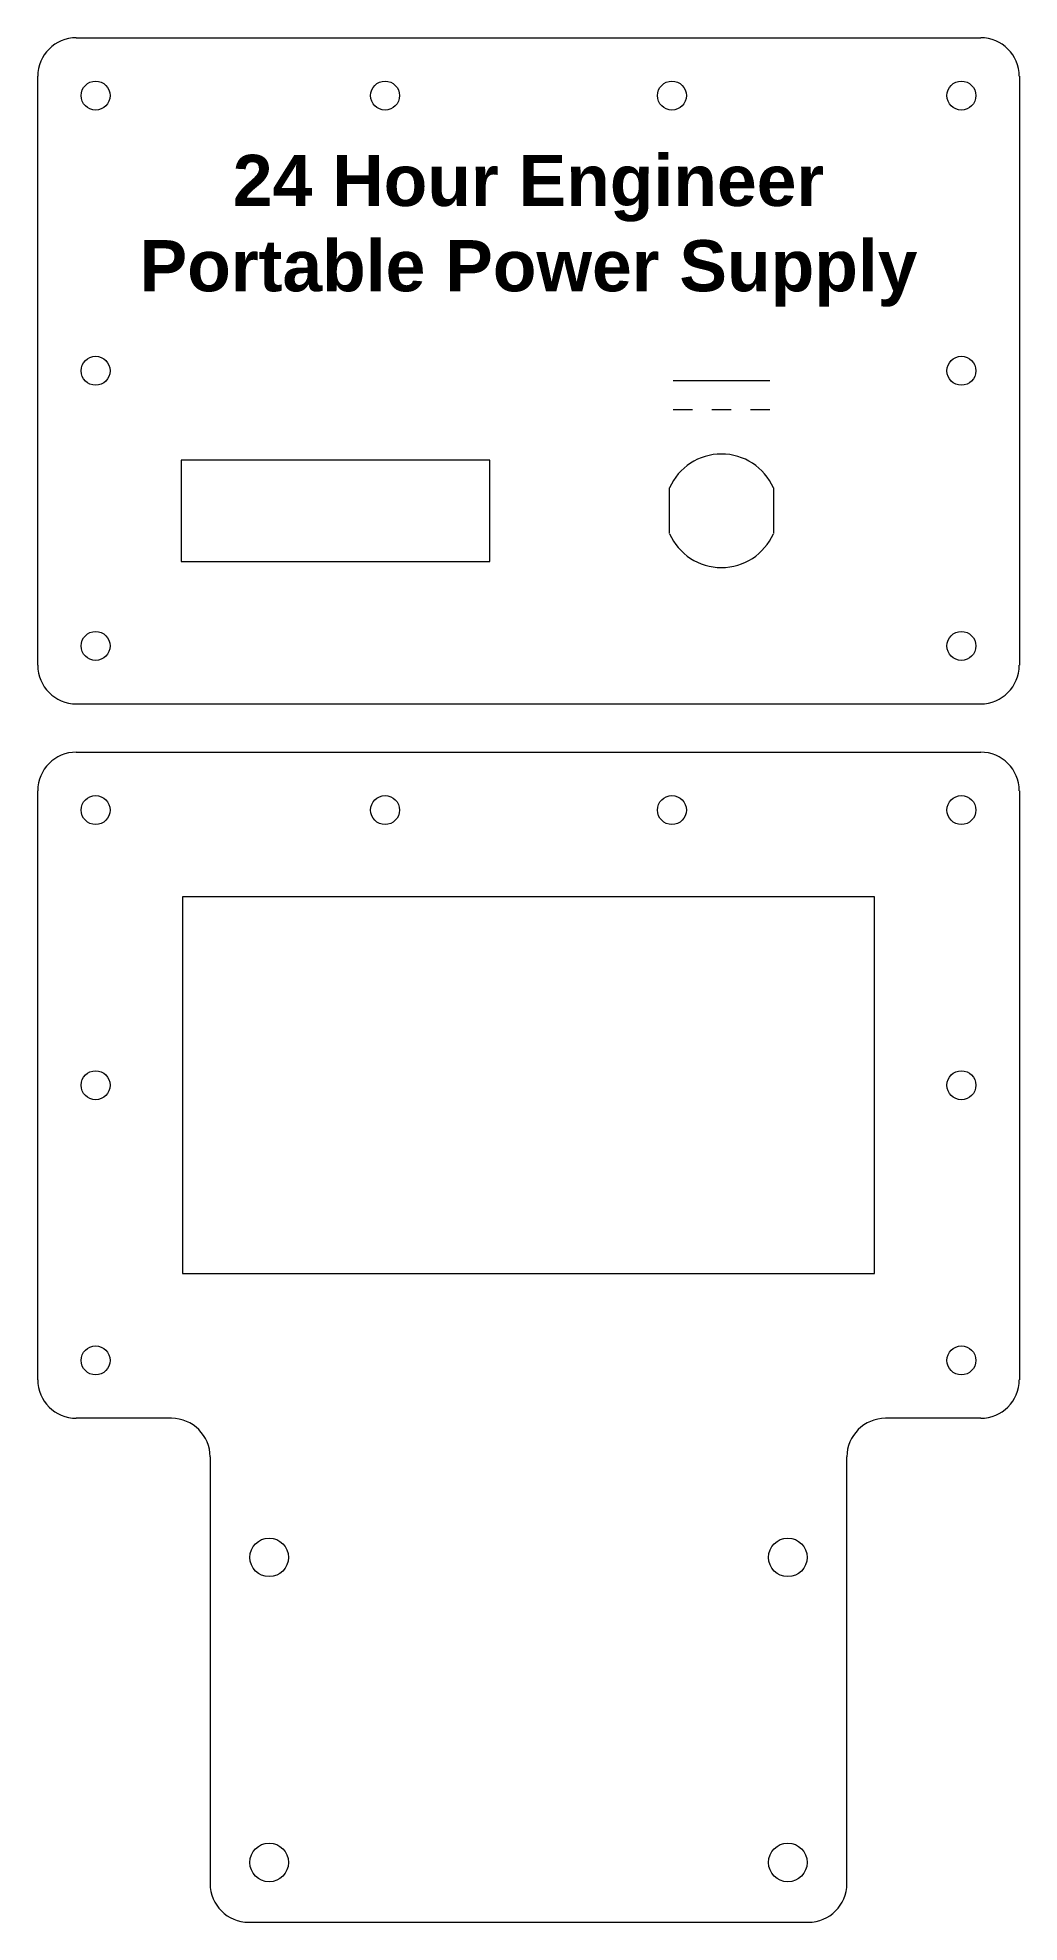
# Model space of a CAD drawing. Header units: millimetres. Extents: x -51 to 51, y -6 to 189.
import ezdxf

# ---------------------------------------------------------------- set-up
doc = ezdxf.new("R2010")
doc.units = ezdxf.units.MM
doc.layers.get('0').update_dxf_attribs({"lineweight": 0})
doc.layers.add('text', color=5, linetype='Continuous', lineweight=0, true_color=0x0000ff)
doc.styles.add('textstyle11', font='')
doc.styles.get('textstyle11').set_extended_font_data('Arial', bold=True)

msp = doc.modelspace()

# ---------------------------------------------------------------- linework, layer by layer
for p, q in [((-46.87, 189), (46.87, 189)), ((-50.87, 124), (-50.87, 185)), ((50.88, 185), (50.88, 124)), ((-4, 145.25), (-36, 145.25)), ((-36, 145.25), (-36, 134.75)), ((-4, 134.75), (-4, 145.25)), ((14.62, 137.63), (14.62, 142.37)), ((25.38, 142.37), (25.38, 137.63)), ((-36, 134.75), (-4, 134.75)), ((-46.87, 120), (46.87, 120)), ((-46.87, 115), (46.87, 115)), ((-50.87, 50), (-50.87, 111)), ((50.88, 111), (50.88, 50)), ((35.88, 100), (-35.88, 100)), ((-35.88, 100), (-35.88, 61)), ((35.88, 61), (35.88, 100)), ((-35.88, 61), (35.88, 61)), ((-37, 46), (-46.87, 46)), ((46.87, 46), (37, 46)), ((-33, 42), (-33, -2.2)), ((33, -2.2), (33, 42)), ((-29, -6.2), (29, -6.2))]:
    msp.add_line(p, q)
for centre, radius in [((-44.87, 183), 1.5), ((-14.87, 183), 1.5), ((14.87, 183), 1.5), ((44.87, 183), 1.5), ((-44.87, 154.5), 1.5), ((44.87, 154.5), 1.5), ((-44.87, 126), 1.5), ((44.87, 126), 1.5), ((-44.87, 109), 1.5), ((-14.87, 109), 1.5), ((14.87, 109), 1.5), ((44.87, 109), 1.5), ((-44.87, 80.5), 1.5), ((44.87, 80.5), 1.5), ((-44.87, 52), 1.5), ((44.87, 52), 1.5), ((-26.88, 31.6), 2), ((26.88, 31.6), 2), ((-26.88, 0), 2), ((26.88, 0), 2)]:
    msp.add_circle(centre, radius)
for centre, radius, start, end in [((-46.87, 185), 4, 90, 180), ((46.87, 185), 4, 0, 90), ((20, 140), 5.88, 23.8094, 156.1906), ((20, 140), 5.88, 203.8094, 336.1906), ((-46.87, 124), 4, 180, 270), ((46.87, 124), 4, 270, 0), ((-46.87, 111), 4, 90, 180), ((46.87, 111), 4, 0, 90), ((-46.87, 50), 4, 180, 270), ((46.87, 50), 4, 270, 0), ((-37, 42), 4, 0, 90), ((37, 42), 4, 90, 180), ((-29, -2.2), 4, 180, 270), ((29, -2.2), 4, 270, 0)]:
    msp.add_arc(centre, radius, start, end)
at = {"layer": 'text'}
for p, q in [((15, 153.5), (25, 153.5)), ((15, 150.5), (17, 150.5)), ((19, 150.5), (21, 150.5)), ((23, 150.5), (25, 150.5))]:
    msp.add_line(p, q, dxfattribs=at)

# ---------------------------------------------------------------- texts
at = {"layer": 'text', "insert": (0, 169), "char_height": 5.3, "attachment_point": 5, "style": 'textstyle11'}
msp.add_mtext('24 Hour Engineer\\PPortable Power Supply', dxfattribs=at)

doc.saveas('drawing.dxf')
